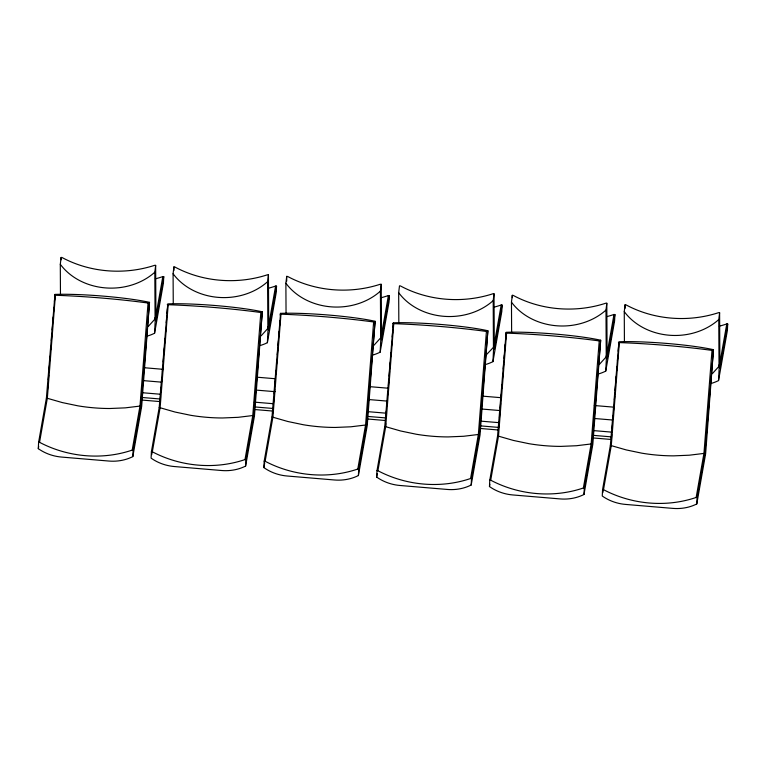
<?xml version="1.0" encoding="UTF-8"?>
<svg xmlns="http://www.w3.org/2000/svg" width="766" height="766" viewBox="0 0 766 766"><rect width="100%" height="100%" fill="white"/><g stroke="black" fill="none" stroke-linecap="round" stroke-linejoin="round"><path stroke-width="1.15" d="M38.3 448.665L38.616 442.241L46.41 398.023L54.98 294.412A59.968 5.984 4.5 0 1 149.504 302.35L141.662 406.478L132.824 456.603A41.096 34.882 10 0 1 108.877 461.046L61.615 457.072A41.096 34.882 10 0 1 38.3 448.665L38.712 446.339M47.588 389.434L47.865 383.747M132.824 456.603L133.131 450.178L140.934 405.961L149.504 302.35M147.11 336.121A41.096 34.882 10 0 0 154.588 333.22L155.364 317.296L155.077 318.924L148.326 326.383M151.409 451.71L151.094 458.135A41.096 34.882 10 0 0 174.409 466.542L221.671 470.515A41.096 34.882 10 0 0 245.608 466.073L254.456 415.948L262.298 311.81A59.968 5.984 4.5 0 0 167.773 303.882L159.204 407.493L151.409 451.71L152.338 451.787A103.056 87.487 10 0 0 244.996 459.571L245.924 459.648L253.728 415.431L262.298 311.81M155.393 278.834A103.056 87.487 10 0 0 162.813 276.593L163.742 276.67L163.426 283.094L154.588 333.22M160.209 402.322L160.487 396.635M245.608 466.073L245.924 459.648M259.904 345.59A41.096 34.882 10 0 0 267.382 342.689L268.157 326.766L267.87 328.394L261.12 335.853M263.887 467.605L264.193 461.18L271.997 416.963L280.567 313.351A59.968 5.984 4.5 0 1 375.091 321.28L367.249 425.417L358.402 475.542A41.096 34.882 10 0 1 334.464 479.985L287.202 476.012A41.096 34.882 10 0 1 263.887 467.605L264.701 462.942M268.186 288.303A103.056 87.487 10 0 0 275.607 286.063L276.536 286.139L276.22 292.564L267.382 342.689M272.945 412.931L273.06 410.653M273.395 403.826L273.797 399.909M358.402 475.542L358.718 469.118L366.521 424.9L375.091 321.28M372.697 355.06A41.096 34.882 10 0 0 380.166 352.159L380.951 336.226L380.664 337.863L373.913 345.322M376.671 477.074L376.987 470.65L384.791 426.432L393.36 322.821A59.968 5.984 4.5 0 1 487.875 330.749L480.043 434.877L471.195 485.012A41.096 34.882 10 0 1 447.248 489.445L399.986 485.481A41.096 34.882 10 0 1 376.671 477.074L377.293 473.58M380.97 297.773A103.056 87.487 10 0 0 388.4 295.532L389.329 295.609L389.013 302.034L380.166 352.159M385.576 425.81L385.681 423.531M386.074 415.574L386.294 411.016M471.195 485.012L471.511 478.587L479.305 434.37L487.875 330.749M485.491 364.53A41.096 34.882 10 0 0 492.959 361.629L493.735 345.696L493.448 347.333L485.012 356.171M489.464 486.544L489.78 480.119L497.584 435.902L506.154 332.291A59.968 5.984 4.5 0 1 600.668 340.219L592.827 444.347L583.989 494.482A41.096 34.882 10 0 1 560.042 498.915L512.78 494.951A41.096 34.882 10 0 1 489.464 486.544L489.876 484.208M493.764 307.233A103.056 87.487 10 0 0 501.184 305.002L502.113 305.079L501.807 311.503L492.959 361.629M498.752 427.313L499.03 421.626M583.989 494.482L584.305 488.057L592.099 443.84L600.668 340.219M598.275 374A41.096 34.882 10 0 0 605.753 371.098L606.528 355.165L606.241 356.803L599.5 364.262M602.574 489.589L602.258 496.014A41.096 34.882 10 0 0 625.573 504.421L672.835 508.385A41.096 34.882 10 0 0 696.782 503.951L705.62 453.817L713.462 349.689A59.968 5.984 4.5 0 0 618.938 341.76L610.368 445.372L602.574 489.589L603.503 489.666A103.056 87.487 10 0 0 696.16 497.45L697.089 497.527L704.892 453.309L713.462 349.689M606.557 316.703A103.056 87.487 10 0 0 613.978 314.472L614.907 314.548L614.591 320.973L605.753 371.098M611.431 439.062L611.661 434.504M696.782 503.951L697.089 497.527M711.068 383.469A41.096 34.882 10 0 0 718.546 380.568L719.322 364.635L719.035 366.272L712.284 373.731M719.351 326.172A103.056 87.487 10 0 0 726.771 323.932L727.7 324.018L727.384 330.443L718.546 380.568M48.306 379.783L48.67 375.043M49.139 369.116L49.417 365.554M49.79 360.815L50.163 356.075M50.623 350.139L50.901 346.586M51.37 340.659L51.734 335.91M52.203 329.983L52.481 326.431M52.854 321.682L53.218 316.942M53.687 311.015L53.965 307.453M54.424 301.526L54.98 294.412M54.463 295.178L55.391 295.264L47.348 398.109L39.545 442.317L38.616 442.241M55.391 295.264A103.056 10.284 4.5 0 1 148.049 303.039L140.006 405.884L132.202 450.102A103.056 87.487 10 0 1 39.545 442.317M161.281 386.887L160.716 392.077M161.655 382.138L162.019 377.399M162.488 371.472L162.765 367.91M163.225 361.983L163.503 358.421M163.972 352.494L164.345 347.754M164.709 343.015L165.083 338.266M165.552 332.339L165.829 328.777M166.289 322.85L166.567 319.298M167.036 313.361L167.4 308.621M167.256 304.648L168.185 304.724L160.132 407.569L152.338 451.787M168.185 304.724A103.056 10.284 4.5 0 1 260.842 312.509L252.799 415.354L244.996 459.571M274.257 393.983L274.63 389.243M275.004 384.494L275.367 379.754M275.837 373.827L276.114 370.265M276.574 364.338L276.947 359.599M277.321 354.85L277.694 350.11M278.058 345.361L278.431 340.621M278.901 334.694L279.178 331.132M279.638 325.205L280.011 320.466M280.385 315.716L280.567 313.351M280.04 314.117L280.978 314.194L272.926 417.039L265.132 461.256L264.193 461.18M280.978 314.194A103.056 10.284 4.5 0 1 373.636 321.979L365.593 424.824L357.789 469.041A103.056 87.487 10 0 1 265.132 461.256M386.859 405.827L387.232 401.078M387.701 395.151L387.979 391.598M388.439 385.662L388.716 382.11M389.185 376.183L389.549 371.433M389.923 366.694L390.296 361.945M390.756 356.018L391.043 352.465M391.503 346.529L391.78 342.976M392.249 337.05L392.613 332.3M392.987 327.561L393.36 322.821M392.834 323.587L393.762 323.664L385.719 426.509L377.916 470.726L376.987 470.65M393.762 323.664A103.056 10.284 4.5 0 1 486.429 331.448L478.377 434.293L470.583 478.511A103.056 87.487 10 0 1 377.916 470.726M499.47 417.661L499.844 412.922M500.208 408.182L500.581 403.433M501.05 397.506L501.328 393.944M501.787 388.017L502.065 384.465M502.534 378.528L502.898 373.789M503.272 369.049L503.645 364.3M504.105 358.373L504.382 354.821M504.851 348.884L505.225 344.145M505.589 339.405L505.962 334.656M505.627 333.057L506.556 333.133L498.513 435.978L490.709 480.196L489.78 480.119M506.556 333.133A103.056 10.284 4.5 0 1 599.223 340.918L591.17 443.763L583.376 487.98A103.056 87.487 10 0 1 490.709 480.196M612.168 428.318L612.446 424.766M612.905 418.83L613.193 415.277M613.556 410.528L613.93 405.788M614.399 399.862L614.677 396.3M615.136 390.373L615.51 385.633M615.883 380.884L616.247 376.144M616.716 370.217L616.994 366.655M617.453 360.729L617.731 357.167M618.2 351.24L618.574 346.5M618.421 342.526L619.349 342.603L611.297 445.448L603.503 489.666M619.349 342.603A103.056 10.284 4.5 0 1 712.007 350.388L703.964 453.233L696.16 497.45M60.466 294.642L60.303 264.27L61.117 257.443L62.046 257.52A103.056 87.037 -0.3 0 0 154.713 265.304L155.642 265.381L155.938 320.887L163.742 276.67M155.077 318.924L154.818 272.208L155.642 265.381M173.26 304.112L173.087 273.74L173.911 266.913L174.839 266.989A103.056 87.037 -0.3 0 0 267.497 274.774L268.435 274.85L268.732 330.357L276.536 286.139M267.87 328.394L267.612 281.677L268.435 274.85M286.053 313.581L285.881 283.209L286.704 276.382L287.633 276.459A103.056 87.037 -0.3 0 0 380.29 284.243L381.219 284.32L381.525 339.826L389.329 295.609M380.664 337.863L380.405 291.147L381.219 284.32M398.837 323.051L398.674 292.679L399.488 285.852L400.426 285.929A103.056 87.037 -0.3 0 0 493.084 293.713L494.013 293.79L494.319 349.296L502.113 305.079M493.448 347.333L493.199 300.617L494.013 293.79M511.631 332.521L511.468 302.149L512.282 295.322L513.21 295.398A103.056 87.037 -0.3 0 0 605.877 303.183L606.806 303.259L607.112 358.766L614.907 314.548M606.241 356.803L605.983 310.086L606.806 303.259M624.424 341.99L624.261 311.618L625.075 304.791L626.004 304.868A103.056 87.037 -0.3 0 0 718.671 312.643L719.6 312.729L719.896 368.235L727.7 324.018M719.035 366.272L718.776 319.556L719.6 312.729M155.833 316.157L162.813 276.593M151.706 454.64L152.118 452.304M268.416 326.785L275.607 286.063M381.008 337.413L388.4 295.532M493.591 348.051L501.184 305.002M606.998 354.026L613.978 314.472M602.871 492.519L603.282 490.183M719.59 364.664L726.771 323.932M148.049 303.039L148.987 303.116M260.842 312.509L261.771 312.585M373.636 321.979L374.564 322.055M486.429 331.448L487.358 331.525M599.223 340.918L600.151 340.994M712.007 350.388L712.945 350.464M143.922 367.699L162.986 369.308M257.117 377.207L274.984 378.71M369.116 386.61L388.18 388.209M482.312 396.118L501.385 397.717M594.32 405.52L613.384 407.119M142.859 380.578L160.726 382.081M256.055 390.085L275.118 391.685M369.25 399.584L387.127 401.087M481.259 408.987L500.322 410.586M594.454 418.495L612.321 419.988M142.265 392.719L160.132 394.212M254.264 402.121L273.338 403.72M367.469 411.62L386.533 413.219M480.665 421.128L498.532 422.621M593.861 430.626L611.728 432.129M140.839 397.372L159.903 398.971M255.231 406.976L273.098 408.47M367.23 416.378L385.106 417.872M480.426 425.877L498.302 427.38M592.434 435.28L611.498 436.879M140.896 399.976L159.97 401.575M255.289 409.58L273.165 411.083M367.297 418.983L385.164 420.486M480.493 428.491L498.36 429.994M592.491 437.893L610.368 439.397M46.41 398.023L62.238 402.562L77.873 405.827A87.659 38.712 6.4 0 0 109.787 408.508L125.298 407.857L140.934 405.961M159.204 407.493L175.031 412.031L190.667 415.296A87.659 38.712 6.4 0 0 222.58 417.977L238.092 417.326L253.728 415.431M271.997 416.963L287.825 421.501L303.451 424.766A87.659 38.712 6.4 0 0 335.374 427.447L350.885 426.796L366.521 424.9M384.791 426.432L400.618 430.971L416.244 434.236A87.659 38.712 6.4 0 0 448.167 436.917L463.679 436.266L479.305 434.37M497.584 435.902L513.412 440.44L529.038 443.705A87.659 38.712 6.4 0 0 560.951 446.387L576.463 445.735L592.099 443.84M610.368 445.372L626.195 449.91L641.831 453.175A87.659 38.712 6.4 0 0 673.745 455.856L689.256 455.205L704.892 453.309M132.202 450.102L133.131 450.178M357.789 469.041L358.718 469.118M470.583 478.511L471.511 478.587M583.376 487.98L584.305 488.057M625.075 304.791L625.094 308.334M512.282 295.322L512.301 297.687M286.704 276.382L286.723 281.103M173.911 266.913L173.93 270.455M61.117 257.443L61.127 259.808M380.405 291.147A59.968 50.652 -0.3 0 1 285.881 283.209M718.776 319.556A59.968 50.652 -0.3 0 1 624.261 311.618M154.818 272.208A59.968 50.652 -0.3 0 1 60.303 264.27M267.612 281.677A59.968 50.652 -0.3 0 1 173.087 273.74M493.199 300.617A59.968 50.652 -0.3 0 1 398.674 292.679M605.983 310.086A59.968 50.652 -0.3 0 1 511.468 302.149"/></g></svg>
